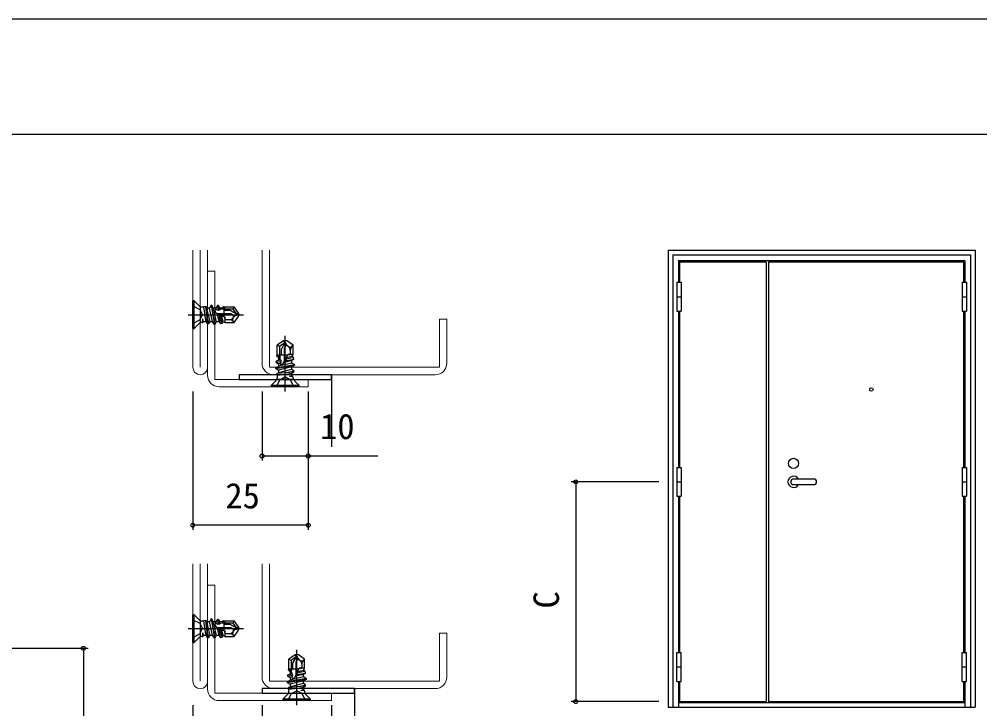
# Model space of a CAD drawing. Units: millimetres, scale not verified. Extents: x -437 to 438, y -281 to 279.
# Drawn here: x 57.2 to 265.2, y 94.4 to 243.8 of the extents above; entities that cross this region are included whole.
import ezdxf
from ezdxf.enums import TextEntityAlignment as Align

# ---------------------------------------------------------------- set-up
doc = ezdxf.new("R2010")
doc.units = ezdxf.units.MM
doc.header["$LTSCALE"] = 2
doc.layers.add('0-2_YKK_11', color=211, linetype='Continuous', lineweight=18)
doc.layers.add('0-3_YKK_11E', color=4, linetype='Continuous', lineweight=18)
for name, color, linetype in [('0-5_YKK_13', 4, 'Continuous'), ('0-6_YKK_A1', 4, 'Continuous'), ('0-7_YKK_D', 6, 'Continuous'), ('0-8_YKK_ZWAK', 7, 'Continuous'), ('0-9_YSS_K', 3, 'Continuous')]:
    doc.layers.add(name, color=color, linetype=linetype)
doc.styles.add('ＭＳ ゴシック', font='')
doc.styles.get('ＭＳ ゴシック').set_extended_font_data('MS Gothic')

msp = doc.modelspace()

# ---------------------------------------------------------------- linework, layer by layer
at = {"layer": '0-2_YKK_11'}
for p, q in [((94.757, 168.4), (94.757, 193.8)), ((96.357, 193.8), (96.357, 168.4)), ((97.957, 193.8), (97.957, 168.4)), ((94.757, 100.41), (94.757, 125.81)), ((96.357, 125.81), (96.357, 100.41)), ((97.957, 125.81), (97.957, 100.41))]:
    msp.add_line(p, q, dxfattribs=at)
for points in [[(99.557, 165.8), (99.557, 189.2), (97.957, 189.2), (97.957, 166.7)], [(100.457, 164.2), (119.757, 164.2), (119.757, 165.8), (99.557, 165.8)], [(100.457, 96.21), (124.757, 96.21), (124.757, 97.81), (99.557, 97.81), (99.557, 121.21), (97.957, 121.21), (97.957, 98.71)]]:
    msp.add_lwpolyline(points, dxfattribs=at)
for centre, radius, start, end in [((96.357, 168.4), 1.6, 180, 0), ((100.457, 166.7), 2.5, 180.00001, 269.99999), ((96.357, 100.41), 1.6, 180, 0), ((100.457, 98.71), 2.5, 180.00001, 269.99999)]:
    msp.add_arc(centre, radius, start, end, dxfattribs=at)
at = {"layer": '0-3_YKK_11E'}
for p, q in [((109.757, 193.8), (109.757, 169.3)), ((112.257, 166.8), (147.257, 166.8)), ((109.757, 125.81), (109.757, 101.31)), ((112.257, 98.81), (147.257, 98.81))]:
    msp.add_line(p, q, dxfattribs=at)
for points in [[(149.757, 169.3), (149.757, 178.8), (148.157, 178.8), (148.157, 168.4), (111.357, 168.4), (111.357, 193.8)], [(149.757, 101.31), (149.757, 110.81), (148.157, 110.81), (148.157, 100.41), (111.357, 100.41), (111.357, 125.81)]]:
    msp.add_lwpolyline(points, dxfattribs=at)
for centre, start, end in [((112.257, 169.3), 180, 270), ((147.257, 169.3), 270, 0), ((112.257, 101.31), 180, 270), ((147.257, 101.31), 270, 0)]:
    msp.add_arc(centre, 2.5, start, end, dxfattribs=at)
at = {"layer": '0-5_YKK_13'}
for p, q in [((94.757, 176.8), (94.757, 182.8)), ((95.057, 182.8), (94.757, 182.8)), ((94.757, 181.7), (96.271, 180.945)), ((95.057, 176.8), (95.057, 182.8)), ((96.084, 181.773), (95.057, 182.8)), ((96.377, 181.48), (96.377, 178.12)), ((96.791, 181.48), (97.158, 181.48)), ((97.588, 181.575), (97.158, 181.48)), ((97.466, 179.025), (97.158, 181.48)), ((97.588, 181.575), (97.776, 181.25)), ((97.848, 179.118), (97.588, 181.575)), ((98.481, 178.35), (97.776, 181.25)), ((98.335, 181.25), (97.776, 181.25)), ((98.71, 181.9), (98.335, 181.25)), ((99.04, 178.35), (98.335, 181.25)), ((98.71, 181.9), (99.415, 177.7)), ((98.81, 181.9), (98.71, 181.9)), ((99.515, 177.7), (98.81, 181.9)), ((98.81, 181.9), (99.186, 181.25)), ((99.891, 178.35), (99.186, 181.25)), ((99.745, 181.25), (99.186, 181.25)), ((100.067, 181.807), (99.745, 181.25)), ((99.849, 180.823), (99.745, 181.25)), ((100.298, 181.765), (100.067, 181.807)), ((100.067, 181.807), (100.246, 180.715)), ((100.298, 181.765), (100.596, 181.25)), ((100.507, 180.763), (100.298, 181.765)), ((101.155, 181.25), (100.596, 181.25)), ((100.675, 180.923), (100.596, 181.25)), ((101.343, 181.575), (101.155, 181.25)), ((101.219, 180.989), (101.155, 181.25)), ((101.343, 181.575), (101.437, 180.936)), ((101.557, 179.352), (101.557, 181.147)), ((101.757, 181.5), (103.739, 181.5)), ((103.479, 181), (103.739, 181.5)), ((104.677, 180.161), (103.739, 181.5)), ((93.757, 179.8), (105.757, 179.8)), ((96.271, 180.945), (96.88, 179.8)), ((97.63, 178.35), (97.466, 179.025)), ((100.45, 178.35), (100.037, 180.049)), ((103.093, 180), (100.307, 180)), ((100.392, 179.819), (100.705, 177.909)), ((101.086, 177.978), (100.748, 179.601)), ((101.301, 178.35), (100.995, 179.61)), ((103.479, 181), (101.557, 181)), ((102.852, 180.7), (101.557, 180.7)), ((101.757, 178.775), (101.624, 179.321)), ((101.723, 179.006), (101.757, 178.775)), ((101.757, 178.1), (101.757, 179.26)), ((104.257, 179.888), (102.852, 180.7)), ((103.381, 179.834), (103.093, 180)), ((103.462, 179.099), (103.524, 179.187)), ((104.257, 179.888), (103.479, 181)), ((103.739, 178.1), (104.677, 179.439)), ((104.677, 180.161), (104.257, 179.888)), ((104.257, 179.888), (104.757, 179.8)), ((104.284, 179.695), (104.757, 179.8)), ((104.757, 179.8), (104.677, 180.161)), ((104.677, 179.439), (104.757, 179.8)), ((96.084, 177.827), (95.057, 176.8)), ((96.791, 178.12), (96.938, 178.12)), ((97.071, 178.35), (96.938, 178.896)), ((96.938, 178.12), (96.938, 178.896)), ((96.938, 178.12), (97.071, 178.35)), ((97.071, 178.35), (97.63, 178.35)), ((97.895, 177.891), (97.63, 178.35)), ((97.895, 177.891), (98.204, 177.871)), ((98.204, 177.871), (98.481, 178.35)), ((98.481, 178.35), (99.04, 178.35)), ((99.415, 177.7), (99.04, 178.35)), ((99.415, 177.7), (99.515, 177.7)), ((99.515, 177.7), (99.891, 178.35)), ((99.891, 178.35), (100.45, 178.35)), ((100.705, 177.909), (100.45, 178.35)), ((100.705, 177.909), (101.086, 177.978)), ((101.086, 177.978), (101.301, 178.35)), ((101.301, 178.35), (101.757, 178.1)), ((102.696, 178.7), (101.757, 178.7)), ((101.757, 178.1), (103.739, 178.1)), ((103.514, 178.343), (103.739, 178.1)), ((94.757, 176.8), (95.057, 176.8)), ((114.757, 163.2), (114.757, 175.2)), ((114.396, 174.12), (113.057, 173.182)), ((113.557, 172.922), (113.057, 173.182)), ((113.057, 171.2), (113.057, 173.182)), ((114.668, 173.7), (113.557, 172.922)), ((113.557, 172.922), (113.557, 171)), ((114.668, 173.7), (113.857, 172.295)), ((114.757, 174.2), (114.396, 174.12)), ((114.396, 174.12), (114.668, 173.7)), ((114.723, 172.824), (114.557, 172.536)), ((114.668, 173.7), (114.757, 174.2)), ((114.862, 173.727), (114.757, 174.2)), ((115.118, 174.12), (114.757, 174.2)), ((116.457, 173.182), (115.118, 174.12)), ((115.458, 172.905), (115.369, 172.967)), ((116.214, 172.957), (116.457, 173.182)), ((116.457, 171.2), (116.457, 173.182)), ((112.982, 170.786), (113.621, 170.881)), ((112.982, 170.786), (113.307, 170.598)), ((113.568, 170.662), (113.307, 170.598)), ((115.205, 171), (113.41, 171)), ((113.857, 172.295), (113.857, 171)), ((114.557, 172.536), (114.557, 169.75)), ((116.207, 170.744), (114.947, 170.438)), ((115.782, 171.2), (115.236, 171.067)), ((116.457, 171.2), (115.297, 171.2)), ((115.551, 171.166), (115.782, 171.2)), ((115.857, 172.139), (115.857, 171.2)), ((116.207, 170.744), (116.457, 171.2)), ((116.579, 170.529), (116.207, 170.744)), ((116.857, 168.959), (112.657, 168.254)), ((112.657, 168.154), (116.857, 168.859)), ((112.657, 168.254), (113.307, 168.629)), ((112.792, 169.741), (112.75, 169.51)), ((112.75, 169.51), (113.842, 169.689)), ((112.75, 169.51), (113.307, 169.188)), ((112.792, 169.741), (113.307, 170.039)), ((113.794, 169.95), (112.792, 169.741)), ((113.307, 170.598), (113.307, 170.039)), ((113.634, 170.118), (113.307, 170.039)), ((116.207, 169.334), (113.307, 168.629)), ((113.734, 169.292), (113.307, 169.188)), ((113.307, 169.188), (113.307, 168.629)), ((116.207, 169.893), (114.508, 169.48)), ((114.738, 169.836), (116.648, 170.148)), ((116.579, 170.529), (114.956, 170.192)), ((116.648, 170.148), (116.207, 169.893)), ((116.207, 169.334), (116.207, 169.893)), ((116.857, 168.959), (116.207, 169.334)), ((116.857, 168.859), (116.207, 168.483)), ((116.648, 170.148), (116.579, 170.529)), ((116.857, 168.859), (116.857, 168.959)), ((112.657, 168.254), (112.657, 168.154)), ((112.657, 168.154), (113.307, 167.778)), ((115.439, 167.292), (112.982, 167.031)), ((112.982, 167.031), (113.307, 167.219)), ((112.982, 167.031), (113.077, 166.601)), ((115.532, 166.909), (113.077, 166.601)), ((113.077, 166.234), (113.077, 166.601)), ((116.207, 168.483), (113.307, 167.778)), ((116.207, 167.924), (113.307, 167.219)), ((113.307, 167.778), (113.307, 167.219)), ((116.207, 167.073), (115.532, 166.909)), ((116.207, 166.514), (115.661, 166.381)), ((116.207, 167.924), (116.207, 168.483)), ((116.686, 167.647), (116.207, 167.924)), ((116.665, 167.338), (116.207, 167.073)), ((116.207, 166.514), (116.207, 167.073)), ((116.437, 166.381), (116.207, 166.514)), ((116.665, 167.338), (116.686, 167.647)), ((112.784, 165.527), (111.757, 164.5)), ((117.757, 164.5), (111.757, 164.5)), ((111.757, 164.5), (111.757, 164.2)), ((112.857, 164.2), (113.612, 165.714)), ((113.077, 165.82), (116.437, 165.82)), ((113.612, 165.714), (114.757, 166.323)), ((116.437, 166.381), (115.661, 166.381)), ((116.437, 166.234), (116.437, 166.381)), ((116.73, 165.527), (117.757, 164.5)), ((117.757, 164.2), (117.757, 164.5)), ((117.757, 164.2), (111.757, 164.2)), ((94.757, 108.81), (94.757, 114.81)), ((95.057, 114.81), (94.757, 114.81)), ((95.057, 108.81), (95.057, 114.81)), ((96.084, 113.783), (95.057, 114.81)), ((94.757, 113.71), (96.271, 112.955)), ((96.271, 112.955), (96.88, 111.81)), ((96.377, 113.49), (96.377, 110.13)), ((96.791, 113.49), (97.158, 113.49)), ((97.588, 113.585), (97.158, 113.49)), ((97.466, 111.035), (97.158, 113.49)), ((97.588, 113.585), (97.776, 113.26)), ((97.849, 111.128), (97.588, 113.585)), ((98.481, 110.36), (97.776, 113.26)), ((98.335, 113.26), (97.776, 113.26)), ((98.71, 113.91), (98.335, 113.26)), ((99.04, 110.36), (98.335, 113.26)), ((98.71, 113.91), (99.415, 109.71)), ((98.81, 113.91), (98.71, 113.91)), ((99.515, 109.71), (98.81, 113.91)), ((98.81, 113.91), (99.186, 113.26)), ((99.891, 110.36), (99.186, 113.26)), ((99.745, 113.26), (99.186, 113.26)), ((100.067, 113.817), (99.745, 113.26)), ((99.849, 112.833), (99.745, 113.26)), ((100.298, 113.775), (100.067, 113.817)), ((100.067, 113.817), (100.246, 112.725)), ((100.298, 113.775), (100.596, 113.26)), ((100.507, 112.773), (100.298, 113.775)), ((101.155, 113.26), (100.596, 113.26)), ((100.675, 112.933), (100.596, 113.26)), ((101.343, 113.585), (101.155, 113.26)), ((101.219, 112.999), (101.155, 113.26)), ((101.343, 113.585), (101.437, 112.946)), ((101.557, 111.362), (101.557, 113.157)), ((103.479, 113.01), (101.557, 113.01)), ((102.852, 112.71), (101.557, 112.71)), ((101.757, 113.51), (103.739, 113.51)), ((104.257, 111.899), (102.852, 112.71)), ((103.479, 113.01), (103.739, 113.51)), ((104.257, 111.899), (103.479, 113.01)), ((104.677, 112.171), (103.739, 113.51)), ((93.757, 111.81), (105.757, 111.81)), ((97.071, 110.36), (96.938, 110.906)), ((96.938, 110.13), (96.938, 110.906)), ((96.938, 110.13), (97.071, 110.36)), ((97.071, 110.36), (97.63, 110.36)), ((97.63, 110.36), (97.466, 111.035)), ((97.895, 109.902), (97.63, 110.36)), ((98.204, 109.881), (98.481, 110.36)), ((98.481, 110.36), (99.04, 110.36)), ((99.415, 109.71), (99.04, 110.36)), ((99.515, 109.71), (99.891, 110.36)), ((99.891, 110.36), (100.45, 110.36)), ((100.45, 110.36), (100.037, 112.059)), ((103.093, 112.01), (100.307, 112.01)), ((100.392, 111.829), (100.705, 109.919)), ((100.705, 109.919), (100.45, 110.36)), ((101.086, 109.988), (100.748, 111.611)), ((101.301, 110.36), (100.995, 111.62)), ((101.086, 109.988), (101.301, 110.36)), ((101.301, 110.36), (101.757, 110.11)), ((101.757, 110.785), (101.624, 111.331)), ((101.723, 111.016), (101.757, 110.785)), ((101.757, 110.11), (101.757, 111.27)), ((102.696, 110.71), (101.757, 110.71)), ((103.381, 111.844), (103.093, 112.01)), ((103.462, 111.109), (103.524, 111.198)), ((103.514, 110.353), (103.739, 110.11)), ((103.739, 110.11), (104.677, 111.449)), ((104.677, 112.171), (104.257, 111.899)), ((104.257, 111.899), (104.757, 111.81)), ((104.284, 111.705), (104.757, 111.81)), ((104.757, 111.81), (104.677, 112.171)), ((104.677, 111.449), (104.757, 111.81)), ((94.757, 108.81), (95.057, 108.81)), ((96.084, 109.837), (95.057, 108.81)), ((96.791, 110.13), (96.938, 110.13)), ((97.895, 109.902), (98.204, 109.881)), ((99.415, 109.71), (99.515, 109.71)), ((100.705, 109.919), (101.086, 109.988)), ((101.757, 110.11), (103.739, 110.11)), ((116.896, 106.13), (115.557, 105.192)), ((117.257, 106.21), (116.896, 106.13)), ((116.896, 106.13), (117.168, 105.71)), ((117.168, 105.71), (117.257, 106.21)), ((117.257, 95.21), (117.257, 107.21)), ((117.362, 105.737), (117.257, 106.21)), ((117.618, 106.13), (117.257, 106.21)), ((118.957, 105.192), (117.618, 106.13)), ((116.057, 104.932), (115.557, 105.192)), ((115.557, 103.21), (115.557, 105.192)), ((117.168, 105.71), (116.057, 104.932)), ((116.057, 104.932), (116.057, 103.01)), ((117.168, 105.71), (116.357, 104.305)), ((116.357, 104.305), (116.357, 103.01)), ((117.223, 104.834), (117.057, 104.547)), ((117.057, 104.547), (117.057, 101.76)), ((117.958, 104.915), (117.869, 104.977)), ((118.357, 104.149), (118.357, 103.21)), ((118.714, 104.967), (118.957, 105.192)), ((118.957, 103.21), (118.957, 105.192)), ((115.292, 101.752), (115.807, 102.049)), ((116.294, 101.96), (115.292, 101.752)), ((115.482, 102.796), (116.121, 102.891)), ((115.482, 102.796), (115.807, 102.608)), ((116.068, 102.672), (115.807, 102.608)), ((115.807, 102.608), (115.807, 102.049)), ((116.134, 102.129), (115.807, 102.049)), ((117.705, 103.01), (115.91, 103.01)), ((117.238, 101.846), (119.148, 102.158)), ((118.707, 102.754), (117.447, 102.448)), ((119.079, 102.539), (117.456, 102.202)), ((118.282, 103.21), (117.736, 103.077)), ((118.957, 103.21), (117.797, 103.21)), ((118.051, 103.176), (118.282, 103.21)), ((118.707, 102.754), (118.957, 103.21)), ((119.079, 102.539), (118.707, 102.754)), ((119.148, 102.158), (118.707, 101.903)), ((119.148, 102.158), (119.079, 102.539)), ((119.357, 100.969), (115.157, 100.264)), ((115.157, 100.164), (119.357, 100.869)), ((115.157, 100.264), (115.807, 100.639)), ((115.157, 100.264), (115.157, 100.164)), ((115.157, 100.164), (115.807, 99.788)), ((115.292, 101.752), (115.25, 101.52)), ((115.25, 101.52), (116.342, 101.699)), ((115.25, 101.52), (115.807, 101.198)), ((118.707, 101.344), (115.807, 100.639)), ((116.234, 101.302), (115.807, 101.198)), ((115.807, 101.198), (115.807, 100.639)), ((118.707, 100.493), (115.807, 99.788)), ((118.707, 99.934), (115.807, 99.229)), ((118.707, 101.903), (117.008, 101.491)), ((118.707, 101.344), (118.707, 101.903)), ((119.357, 100.969), (118.707, 101.344)), ((119.357, 100.869), (118.707, 100.493)), ((118.707, 99.934), (118.707, 100.493)), ((119.186, 99.657), (118.707, 99.934)), ((119.357, 100.869), (119.357, 100.969)), ((117.939, 99.302), (115.482, 99.041)), ((115.482, 99.041), (115.807, 99.229)), ((115.482, 99.041), (115.577, 98.611)), ((118.032, 98.919), (115.577, 98.611)), ((115.577, 98.244), (115.577, 98.611)), ((115.577, 97.83), (118.937, 97.83)), ((115.807, 99.788), (115.807, 99.229)), ((116.112, 97.724), (117.257, 98.333)), ((118.707, 99.083), (118.032, 98.919)), ((118.707, 98.524), (118.161, 98.391)), ((118.937, 98.391), (118.161, 98.391)), ((119.165, 99.348), (118.707, 99.083)), ((118.707, 98.524), (118.707, 99.083)), ((118.937, 98.391), (118.707, 98.524)), ((118.937, 98.244), (118.937, 98.391)), ((119.165, 99.348), (119.186, 99.657)), ((115.284, 97.537), (114.257, 96.51)), ((120.257, 96.51), (114.257, 96.51)), ((114.257, 96.51), (114.257, 96.21)), ((120.257, 96.21), (114.257, 96.21)), ((115.357, 96.21), (116.112, 97.724)), ((119.23, 97.537), (120.257, 96.51)), ((120.257, 96.21), (120.257, 96.51))]:
    msp.add_line(p, q, dxfattribs=at)
for points in [[(101.343, 181.575), (101.757, 181.5), (101.437, 180.936), (101.219, 180.989), (100.675, 180.923), (100.507, 180.763), (100.246, 180.715), (99.849, 180.823), (99.558, 180.787)], [(94.757, 177.9), (96.271, 178.655), (96.88, 179.8)], [(97.895, 177.891), (97.848, 179.118), (98.204, 177.871)], [(99.994, 180.068), (101.757, 179.26), (101.723, 179.006), (101.624, 179.321)], [(100.995, 179.61), (100.748, 179.601), (100.392, 179.819), (100.037, 180.049)], [(112.982, 170.786), (113.057, 171.2), (113.621, 170.881), (113.568, 170.662), (113.634, 170.118), (113.794, 169.95), (113.842, 169.689), (113.734, 169.292), (113.77, 169.001)], [(114.489, 169.437), (115.297, 171.2), (115.551, 171.166), (115.236, 171.067)], [(114.947, 170.438), (114.956, 170.192), (114.738, 169.836), (114.508, 169.48)], [(116.665, 167.338), (115.439, 167.292), (116.686, 167.647)], [(116.657, 164.2), (115.902, 165.714), (114.757, 166.323)], [(101.343, 113.585), (101.757, 113.51), (101.437, 112.946), (101.219, 112.999), (100.675, 112.933), (100.507, 112.773), (100.246, 112.725), (99.849, 112.833), (99.558, 112.797)], [(94.757, 109.91), (96.271, 110.665), (96.88, 111.81)], [(97.895, 109.902), (97.849, 111.128), (98.204, 109.881)], [(99.994, 112.078), (101.757, 111.27), (101.723, 111.016), (101.624, 111.331)], [(100.995, 111.62), (100.748, 111.611), (100.392, 111.829), (100.037, 112.059)], [(115.482, 102.796), (115.557, 103.21), (116.121, 102.891), (116.068, 102.672), (116.134, 102.129), (116.294, 101.96), (116.342, 101.699), (116.234, 101.302), (116.27, 101.011)], [(116.989, 101.448), (117.797, 103.21), (118.051, 103.176), (117.736, 103.077)], [(117.447, 102.448), (117.456, 102.202), (117.238, 101.846), (117.008, 101.491)], [(119.157, 96.21), (118.402, 97.724), (117.257, 98.333)], [(119.165, 99.348), (117.939, 99.302), (119.186, 99.657)]]:
    msp.add_lwpolyline(points, dxfattribs=at)
for points in [[(104.757, 166.8), (104.757, 165.8), (124.757, 165.8), (124.757, 166.8)], [(109.757, 98.81), (109.757, 97.81), (129.757, 97.81), (129.757, 98.81)]]:
    msp.add_lwpolyline(points, close=True, dxfattribs=at)
for centre, radius, start, end in [((96.791, 182.48), 1, 225, 270), ((100.307, 180.75), 0.75, 177.14861, 270), ((102.696, 179.635), 0.935, 270, 325), ((103.955, 178.753), 0.603, 145, 222.84567), ((103.156, 179.445), 0.449, 325, 60), ((104.011, 180.926), 1.26, 240, 282.5), ((104.557, 178.464), 1.26, 102.5, 145), ((96.791, 177.12), 1, 90, 135), ((102.696, 177.585), 1.115, 42.84567, 90), ((113.631, 173.454), 1.26, 330, 12.5), ((115.112, 172.599), 0.449, 55, 150), ((116.092, 174), 1.26, 192.5, 235), ((115.804, 173.399), 0.603, 235, 312.84567), ((114.922, 172.139), 0.935, 0, 55), ((116.972, 172.139), 1.115, 132.84567, 180), ((113.807, 169.75), 0.75, 267.14861, 0), ((112.077, 166.234), 1, 315, 0), ((117.437, 166.234), 1, 180, 225), ((96.791, 114.49), 1, 225, 270), ((100.307, 112.76), 0.75, 177.14861, 270), ((102.696, 111.645), 0.935, 270, 325), ((102.696, 109.595), 1.115, 42.84567, 90), ((103.955, 110.763), 0.603, 145, 222.84567), ((103.156, 111.455), 0.449, 325, 60), ((104.011, 112.936), 1.26, 240, 282.5), ((104.557, 110.475), 1.26, 102.5, 145), ((96.791, 109.13), 1, 90, 135), ((116.131, 105.464), 1.26, 330, 12.5), ((117.612, 104.609), 0.449, 55, 150), ((118.592, 106.01), 1.26, 192.5, 235), ((118.304, 105.409), 0.603, 235, 312.84567), ((117.422, 104.149), 0.935, 0, 55), ((119.472, 104.149), 1.115, 132.84567, 180), ((116.307, 101.76), 0.75, 267.14861, 0), ((114.577, 98.244), 1, 315, 0), ((119.937, 98.244), 1, 180, 225)]:
    msp.add_arc(centre, radius, start, end, dxfattribs=at)
at = {"layer": '0-6_YKK_A1'}
for p, q in [((197.7, 193.8), (197.7, 94.8)), ((197.7, 193.8), (264.2, 193.8)), ((264.2, 193.8), (264.2, 94.8)), ((198.7, 192.8), (263.2, 192.8)), ((198.7, 192.8), (198.7, 94.8)), ((199.95, 191.55), (199.95, 186.825)), ((263.2, 192.8), (263.2, 94.8)), ((218.95, 191.2), (218.95, 96)), ((219.45, 191.2), (219.45, 96)), ((199.575, 186.825), (200.525, 186.825)), ((199.575, 186.825), (199.575, 180.575)), ((200.525, 186.825), (200.525, 180.575)), ((261.375, 186.825), (262.325, 186.825)), ((261.375, 186.825), (261.375, 180.575)), ((262.325, 186.825), (262.325, 180.575)), ((199.575, 183.7), (200.525, 183.7)), ((261.375, 183.7), (262.325, 183.7)), ((199.575, 180.575), (200.525, 180.575)), ((199.95, 180.575), (199.95, 146.725)), ((200.15, 180.575), (200.15, 146.725)), ((261.375, 180.575), (262.325, 180.575)), ((261.75, 146.725), (261.75, 180.575)), ((261.95, 180.575), (261.95, 146.725)), ((199.575, 146.725), (200.525, 146.725)), ((199.575, 146.725), (199.575, 140.475)), ((200.525, 146.725), (200.525, 140.475)), ((261.375, 146.725), (262.325, 146.725)), ((261.375, 146.725), (261.375, 140.475)), ((262.325, 146.725), (262.325, 140.475)), ((199.575, 143.6), (200.525, 143.6)), ((229.25, 144.2), (224.85, 144.2)), ((261.375, 143.6), (262.325, 143.6)), ((224.85, 143), (229.25, 143)), ((199.575, 140.475), (200.525, 140.475)), ((199.95, 140.475), (199.95, 106.625)), ((200.15, 140.475), (200.15, 106.625)), ((261.375, 140.475), (262.325, 140.475)), ((261.75, 106.625), (261.75, 140.475)), ((261.95, 140.475), (261.95, 106.625)), ((199.575, 106.625), (200.525, 106.625)), ((199.575, 100.375), (199.575, 106.625)), ((200.525, 100.375), (200.525, 106.625)), ((261.375, 106.625), (262.325, 106.625)), ((261.375, 100.375), (261.375, 106.625)), ((262.325, 100.375), (262.325, 106.625)), ((199.575, 103.5), (200.525, 103.5)), ((261.375, 103.5), (262.325, 103.5)), ((199.575, 100.375), (200.525, 100.375)), ((199.95, 100.375), (199.95, 94.8)), ((200.15, 100.375), (200.15, 96)), ((261.375, 100.375), (262.325, 100.375)), ((261.75, 96), (261.75, 100.375)), ((261.95, 100.375), (261.95, 94.8)), ((200.15, 96), (218.95, 96)), ((219.45, 96), (261.75, 96)), ((197.7, 94.8), (264.2, 94.8)), ((261.95, 95.7), (199.95, 95.7))]:
    msp.add_line(p, q, dxfattribs=at)
for points in [[(199.95, 191.55), (261.95, 191.55), (261.95, 186.825)], [(218.95, 191.2), (200.15, 191.2), (200.15, 186.825)], [(261.75, 186.825), (261.75, 191.2), (219.45, 191.2)]]:
    msp.add_lwpolyline(points, dxfattribs=at)
for centre, radius in [((241.7, 163.6), 0.375), ((224.85, 147.6), 1.1)]:
    msp.add_circle(centre, radius, dxfattribs=at)
for centre, radius, start, end in [((224.85, 143.6), 1.225, 29.3272, 330.67287), ((224.85, 143.6), 0.6, 90, 270), ((224.85, 143.6), 0.6, 90, 270), ((229.25, 143.6), 0.6, 270, 90)]:
    msp.add_arc(centre, radius, start, end, dxfattribs=at)
at = {"layer": '0-7_YKK_D'}
for p, q in [((94.757, 163.2), (94.757, 133.2)), ((109.757, 163.2), (109.757, 148.2)), ((119.757, 163.2), (119.757, 133.2)), ((119.757, 163.2), (119.757, 148.2)), ((195.7, 143.6), (176.7, 143.6)), ((177.7, 143.6), (177.7, 96)), ((119.757, 134.2), (94.757, 134.2)), ((42.068, 107.54), (72.068, 107.54)), ((71.068, 107.54), (71.068, 77.54)), ((195.7, 96), (176.7, 96)), ((94.757, 95.21), (94.757, 65.21)), ((109.757, 95.21), (109.757, 80.21)), ((124.757, 95.21), (124.757, 80.21)), ((124.757, 95.21), (124.757, 65.21))]:
    msp.add_line(p, q, dxfattribs=at)
msp.add_lwpolyline([(109.757, 149.2), (119.757, 149.2), (134.832, 149.2)], dxfattribs=at)
for centre in [(109.757, 149.2), (119.757, 149.2), (177.7, 143.6), (94.757, 134.2), (119.757, 134.2), (71.068, 107.54), (177.7, 96)]:
    msp.add_circle(centre, 0.425, dxfattribs=at)
at = {"layer": '0-8_YKK_ZWAK'}
for p, q in [((438.2, 243.8), (-436.8, 243.8)), ((438.2, 218.8), (-436.8, 218.8))]:
    msp.add_line(p, q, dxfattribs=at)
at = {"layer": '0-9_YSS_K'}
for p, q in [((124.757, 166.8), (124.757, 151.2)), ((129.757, 98.81), (129.757, 83.21))]:
    msp.add_line(p, q, dxfattribs=at)

# ---------------------------------------------------------------- texts
at = {"layer": '0-7_YKK_D', "style": 'ＭＳ ゴシック'}
for s, p in [('10', (122.306, 151.2)), ('25', (101.802, 136.2))]:
    msp.add_text(s, height=5.499, dxfattribs=at).set_placement(p, align=Align.BOTTOM_LEFT)
msp.add_text('C', height=5.499, rotation=90, dxfattribs=at).set_placement((175.7, 116.157), align=Align.BOTTOM_LEFT)

doc.saveas('drawing.dxf')
